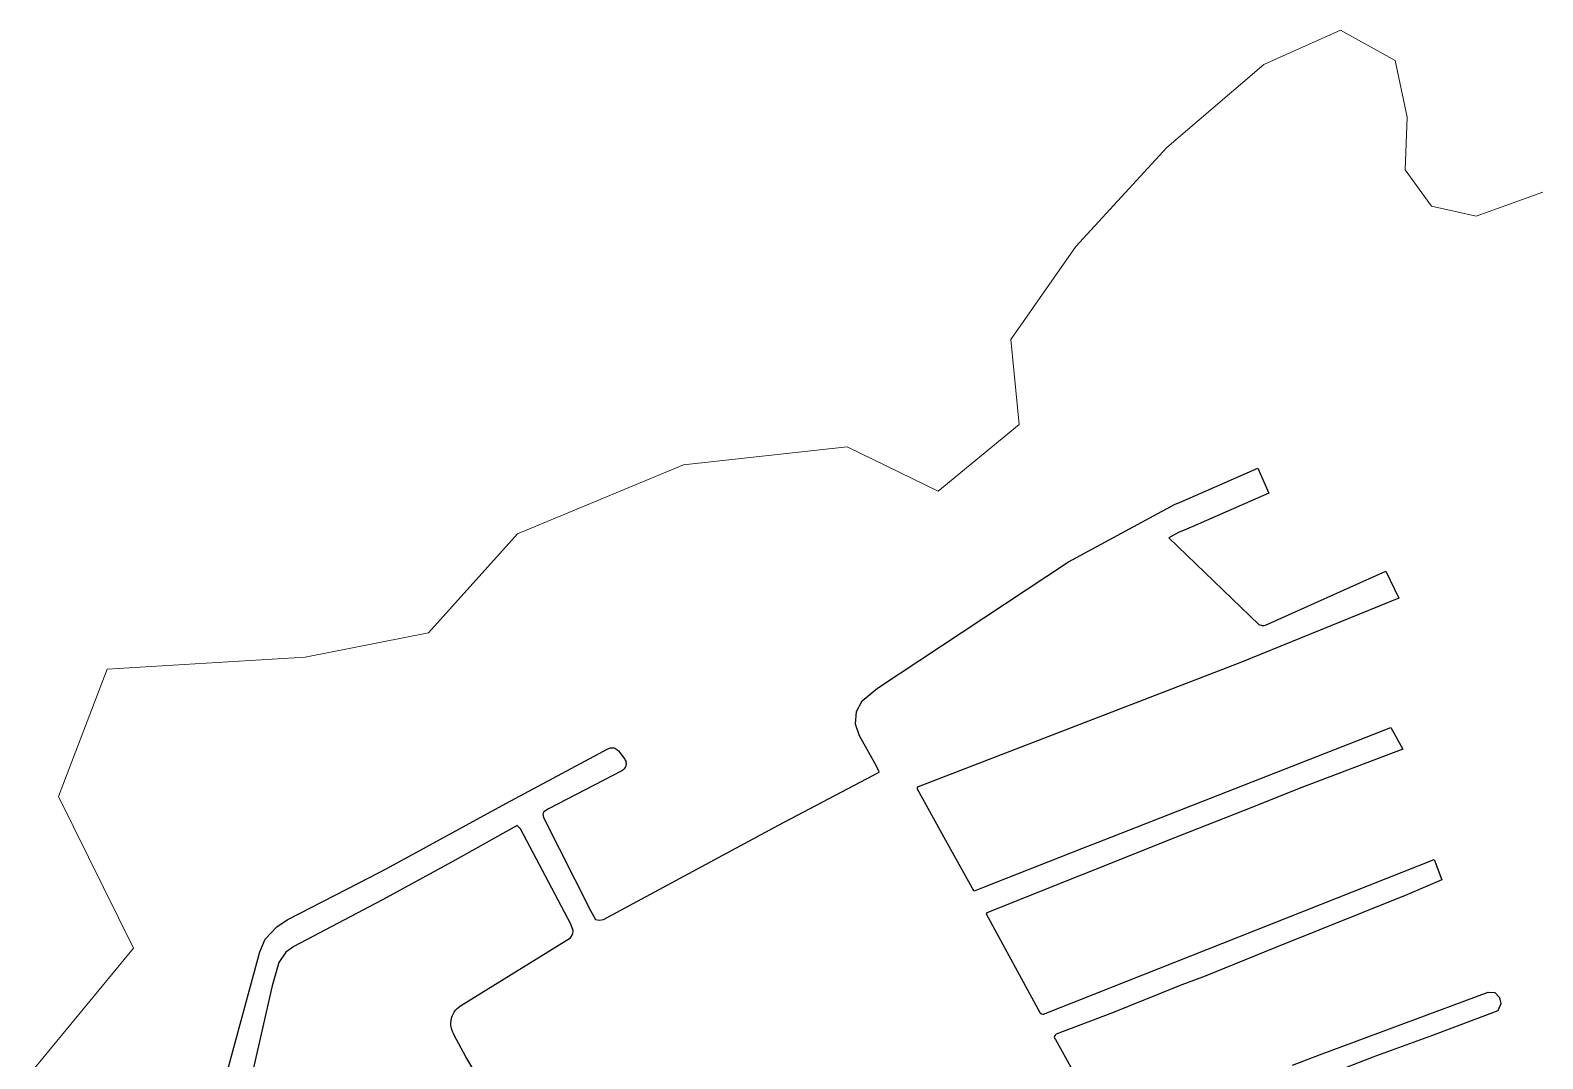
# Model space of a CAD drawing. Header units: millimetres. Extents: x 617751 to 636088, y 68402 to 77988.
# Drawn here: x 625259 to 626007, y 72392 to 72901 of the extents above; entities that cross this region are included whole.
import ezdxf

# ---------------------------------------------------------------- set-up
doc = ezdxf.new("R2010")
doc.units = ezdxf.units.MM
doc.header["$LTSCALE"] = 3
doc.header["$MEASUREMENT"] = 0
doc.layers.add('ALINHAMENTO PREDIAL', color=120, linetype='Continuous')
doc.layers.add('BAIRRO', color=30, linetype='Continuous')

msp = doc.modelspace()

# ---------------------------------------------------------------- linework, layer by layer
at = {"layer": 'ALINHAMENTO PREDIAL'}
for points in [[(625350.56, 72365.26), (625372.2, 72444.76), (625374.89, 72451.08), (625380.53, 72457.18), (625385.64, 72460.54), (625421.06, 72478.83), (625435.02, 72485.97), (625493.81, 72518.12), (625544.54, 72545.32), (625545.05, 72545.53), (625545.58, 72545.67), (625546.12, 72545.73), (625546.67, 72545.72), (625547.21, 72545.63), (625547.74, 72545.47), (625548.24, 72545.24), (625548.7, 72544.94), (625549.11, 72544.58), (625549.48, 72544.17), (625552.65, 72540.04), (625552.92, 72539.55), (625553.13, 72539.03), (625553.26, 72538.49), (625553.31, 72537.93), (625553.29, 72537.38), (625553.18, 72536.83), (625553.01, 72536.3), (625552.76, 72535.8), (625552.44, 72535.34), (625552.06, 72534.92), (625551.63, 72534.57), (625551.16, 72534.28), (625515.02, 72515.49), (625512.6, 72514.11), (625512.17, 72513.01), (625512.39, 72511.15), (625535.7, 72465.26), (625538.23, 72460.76), (625539.99, 72460.47), (625542.2, 72460.78), (625628.64, 72507.37), (625678.42, 72533.59), (625678.25, 72534.29), (625676.39, 72538.1), (625668.68, 72551.61), (625666.81, 72557.44), (625667.3, 72563.61), (625670.06, 72568.87), (625677.61, 72575.12), (625772.17, 72637.6), (625824.52, 72665.96), (625828.11, 72667.55), (625865.74, 72683.92), (625871.11, 72671.58), (625833.51, 72655.22), (625826.43, 72652.18), (625821.76, 72649.48), (625866.3, 72606.75), (625866.77, 72606.47), (625867.29, 72606.28), (625867.83, 72606.17), (625868.38, 72606.16), (625868.93, 72606.25), (625869.45, 72606.43), (625929.1, 72632.99), (625935.52, 72619.68), (625857.68, 72588.05), (625697.74, 72526.34), (625697.27, 72526.01), (625697.27, 72525.48), (625711.33, 72500.05), (625725.17, 72475.09), (625725.65, 72474.97), (625730.53, 72476.91), (625778.72, 72495.85), (625789.69, 72500.19), (625931.44, 72555.75), (625937.43, 72545.04), (625886.12, 72525.55), (625863.66, 72516.53), (625826.69, 72501.92), (625731.74, 72464.03), (625731.3, 72463.59), (625757.91, 72414.81), (625758.3, 72414.38), (625758.8, 72414.09), (625759.38, 72413.95), (625759.97, 72414), (625760.54, 72414.22), (625952.92, 72490.43), (625956.76, 72480.47), (625939.46, 72472.93), (625874.08, 72446.75), (625839.71, 72432.76), (625826.87, 72428), (625825.6, 72427.53), (625793.9, 72414.63), (625766.06, 72404), (625765.48, 72403.65), (625765.16, 72403.17), (625765.06, 72402.61), (625765.2, 72402.05), (625765.59, 72401.51), (625792.4, 72353.23)], [(625350.56, 72365.26), (625372.2, 72444.76), (625374.89, 72451.08), (625380.53, 72457.18), (625385.64, 72460.54), (625421.06, 72478.83), (625435.02, 72485.97), (625493.81, 72518.12), (625544.54, 72545.32), (625545.05, 72545.53), (625545.58, 72545.67), (625546.12, 72545.73), (625546.67, 72545.72), (625547.21, 72545.63), (625547.74, 72545.47), (625548.24, 72545.24), (625548.7, 72544.94), (625549.11, 72544.58), (625549.48, 72544.17), (625552.65, 72540.04), (625552.92, 72539.55), (625553.13, 72539.03), (625553.26, 72538.49), (625553.31, 72537.93), (625553.29, 72537.38), (625553.18, 72536.83), (625553.01, 72536.3), (625552.76, 72535.8), (625552.44, 72535.34), (625552.06, 72534.92), (625551.63, 72534.57), (625551.16, 72534.28), (625515.02, 72515.49), (625512.6, 72514.11), (625512.17, 72513.01), (625512.39, 72511.15), (625535.7, 72465.26), (625538.23, 72460.76), (625539.99, 72460.47), (625542.2, 72460.78), (625628.64, 72507.37), (625678.42, 72533.59), (625678.25, 72534.29), (625676.39, 72538.1), (625668.68, 72551.61), (625666.81, 72557.44), (625667.3, 72563.61), (625670.06, 72568.87), (625677.61, 72575.12), (625772.17, 72637.6), (625824.52, 72665.96), (625828.11, 72667.55), (625865.74, 72683.92), (625871.11, 72671.58), (625833.51, 72655.22), (625826.43, 72652.18), (625821.76, 72649.48), (625866.3, 72606.75), (625866.77, 72606.47), (625867.29, 72606.28), (625867.83, 72606.17), (625868.38, 72606.16), (625868.93, 72606.25), (625869.45, 72606.43), (625929.1, 72632.99), (625935.52, 72619.68), (625857.68, 72588.05), (625697.74, 72526.34), (625697.27, 72526.01), (625697.27, 72525.48), (625711.33, 72500.05), (625725.17, 72475.09), (625725.65, 72474.97), (625730.53, 72476.91), (625778.72, 72495.85), (625789.69, 72500.19), (625931.44, 72555.75), (625937.43, 72545.04), (625886.12, 72525.55), (625863.66, 72516.53), (625826.69, 72501.92), (625731.74, 72464.03), (625731.3, 72463.59), (625757.91, 72414.81), (625758.3, 72414.38), (625758.8, 72414.09), (625759.38, 72413.95), (625759.97, 72414), (625760.54, 72414.22), (625952.92, 72490.43), (625956.76, 72480.47), (625939.46, 72472.93), (625874.08, 72446.75), (625839.71, 72432.76), (625826.87, 72428), (625825.6, 72427.53), (625793.9, 72414.63), (625766.06, 72404), (625765.48, 72403.65), (625765.16, 72403.17), (625765.06, 72402.61), (625765.2, 72402.05), (625765.59, 72401.51), (625792.4, 72353.23)], [(625350.56, 72365.26), (625372.2, 72444.76), (625374.89, 72451.08), (625380.53, 72457.18), (625385.64, 72460.54), (625421.06, 72478.83), (625435.02, 72485.97), (625493.81, 72518.12), (625544.54, 72545.32), (625545.05, 72545.53), (625545.58, 72545.67), (625546.12, 72545.73), (625546.67, 72545.72), (625547.21, 72545.63), (625547.74, 72545.47), (625548.24, 72545.24), (625548.7, 72544.94), (625549.11, 72544.58), (625549.48, 72544.17), (625552.65, 72540.04), (625552.92, 72539.55), (625553.13, 72539.03), (625553.26, 72538.49), (625553.31, 72537.93), (625553.29, 72537.38), (625553.18, 72536.83), (625553.01, 72536.3), (625552.76, 72535.8), (625552.44, 72535.34), (625552.06, 72534.92), (625551.63, 72534.57), (625551.16, 72534.28), (625515.02, 72515.49), (625512.6, 72514.11), (625512.17, 72513.01), (625512.39, 72511.15), (625535.7, 72465.26), (625538.23, 72460.76), (625539.99, 72460.47), (625542.2, 72460.78), (625628.64, 72507.37), (625678.42, 72533.59), (625678.25, 72534.29), (625676.39, 72538.1), (625668.68, 72551.61), (625666.81, 72557.44), (625667.3, 72563.61), (625670.06, 72568.87), (625677.61, 72575.12), (625772.17, 72637.6), (625824.52, 72665.96), (625828.11, 72667.55), (625865.74, 72683.92), (625871.11, 72671.58), (625833.51, 72655.22), (625826.43, 72652.18), (625821.76, 72649.48), (625866.3, 72606.75), (625866.77, 72606.47), (625867.29, 72606.28), (625867.83, 72606.17), (625868.38, 72606.16), (625868.93, 72606.25), (625869.45, 72606.43), (625929.1, 72632.99), (625935.52, 72619.68), (625857.68, 72588.05), (625697.74, 72526.34), (625697.27, 72526.01), (625697.27, 72525.48), (625711.33, 72500.05), (625725.17, 72475.09), (625725.65, 72474.97), (625730.53, 72476.91), (625778.72, 72495.85), (625789.69, 72500.19), (625931.44, 72555.75), (625937.43, 72545.04), (625886.12, 72525.55), (625863.66, 72516.53), (625826.69, 72501.92), (625731.74, 72464.03), (625731.3, 72463.59), (625757.91, 72414.81), (625758.3, 72414.38), (625758.8, 72414.09), (625759.38, 72413.95), (625759.97, 72414), (625760.54, 72414.22), (625952.92, 72490.43), (625956.76, 72480.47), (625939.46, 72472.93), (625874.08, 72446.75), (625839.71, 72432.76), (625826.87, 72428), (625825.6, 72427.53), (625793.9, 72414.63), (625766.06, 72404), (625765.48, 72403.65), (625765.16, 72403.17), (625765.06, 72402.61), (625765.2, 72402.05), (625765.59, 72401.51), (625792.4, 72353.23)], [(625350.56, 72365.26), (625372.2, 72444.76), (625374.89, 72451.08), (625380.53, 72457.18), (625385.64, 72460.54), (625421.06, 72478.83), (625435.02, 72485.97), (625493.81, 72518.12), (625544.54, 72545.32), (625545.05, 72545.53), (625545.58, 72545.67), (625546.12, 72545.73), (625546.67, 72545.72), (625547.21, 72545.63), (625547.74, 72545.47), (625548.24, 72545.24), (625548.7, 72544.94), (625549.11, 72544.58), (625549.48, 72544.17), (625552.65, 72540.04), (625552.92, 72539.55), (625553.13, 72539.03), (625553.26, 72538.49), (625553.31, 72537.93), (625553.29, 72537.38), (625553.18, 72536.83), (625553.01, 72536.3), (625552.76, 72535.8), (625552.44, 72535.34), (625552.06, 72534.92), (625551.63, 72534.57), (625551.16, 72534.28), (625515.02, 72515.49), (625512.6, 72514.11), (625512.17, 72513.01), (625512.39, 72511.15), (625535.7, 72465.26), (625538.23, 72460.76), (625539.99, 72460.47), (625542.2, 72460.78), (625628.64, 72507.37), (625678.42, 72533.59), (625678.25, 72534.29), (625676.39, 72538.1), (625668.68, 72551.61), (625666.81, 72557.44), (625667.3, 72563.61), (625670.06, 72568.87), (625677.61, 72575.12), (625772.17, 72637.6), (625824.52, 72665.96), (625828.11, 72667.55), (625865.74, 72683.92), (625871.11, 72671.58), (625833.51, 72655.22), (625826.43, 72652.18), (625821.76, 72649.48), (625866.3, 72606.75), (625866.77, 72606.47), (625867.29, 72606.28), (625867.83, 72606.17), (625868.38, 72606.16), (625868.93, 72606.25), (625869.45, 72606.43), (625929.1, 72632.99), (625935.52, 72619.68), (625857.68, 72588.05), (625697.74, 72526.34), (625697.27, 72526.01), (625697.27, 72525.48), (625711.33, 72500.05), (625725.17, 72475.09), (625725.65, 72474.97), (625730.53, 72476.91), (625778.72, 72495.85), (625789.69, 72500.19), (625931.44, 72555.75), (625937.43, 72545.04), (625886.12, 72525.55), (625863.66, 72516.53), (625826.69, 72501.92), (625731.74, 72464.03), (625731.3, 72463.59), (625757.91, 72414.81), (625758.3, 72414.38), (625758.8, 72414.09), (625759.38, 72413.95), (625759.97, 72414), (625760.54, 72414.22), (625952.92, 72490.43), (625956.76, 72480.47), (625939.46, 72472.93), (625874.08, 72446.75), (625839.71, 72432.76), (625826.87, 72428), (625825.6, 72427.53), (625793.9, 72414.63), (625766.06, 72404), (625765.48, 72403.65), (625765.16, 72403.17), (625765.06, 72402.61), (625765.2, 72402.05), (625765.59, 72401.51), (625792.4, 72353.23)], [(625350.56, 72365.26), (625372.2, 72444.76), (625374.89, 72451.08), (625380.53, 72457.18), (625385.64, 72460.54), (625421.06, 72478.83), (625435.02, 72485.97), (625493.81, 72518.12), (625544.54, 72545.32), (625545.05, 72545.53), (625545.58, 72545.67), (625546.12, 72545.73), (625546.67, 72545.72), (625547.21, 72545.63), (625547.74, 72545.47), (625548.24, 72545.24), (625548.7, 72544.94), (625549.11, 72544.58), (625549.48, 72544.17), (625552.65, 72540.04), (625552.92, 72539.55), (625553.13, 72539.03), (625553.26, 72538.49), (625553.31, 72537.93), (625553.29, 72537.38), (625553.18, 72536.83), (625553.01, 72536.3), (625552.76, 72535.8), (625552.44, 72535.34), (625552.06, 72534.92), (625551.63, 72534.57), (625551.16, 72534.28), (625515.02, 72515.49), (625512.6, 72514.11), (625512.17, 72513.01), (625512.39, 72511.15), (625535.7, 72465.26), (625538.23, 72460.76), (625539.99, 72460.47), (625542.2, 72460.78), (625628.64, 72507.37), (625678.42, 72533.59), (625678.25, 72534.29), (625676.39, 72538.1), (625668.68, 72551.61), (625666.81, 72557.44), (625667.3, 72563.61), (625670.06, 72568.87), (625677.61, 72575.12), (625772.17, 72637.6), (625824.52, 72665.96), (625828.11, 72667.55), (625865.74, 72683.92), (625871.11, 72671.58), (625833.51, 72655.22), (625826.43, 72652.18), (625821.76, 72649.48), (625866.3, 72606.75), (625866.77, 72606.47), (625867.29, 72606.28), (625867.83, 72606.17), (625868.38, 72606.16), (625868.93, 72606.25), (625869.45, 72606.43), (625929.1, 72632.99), (625935.52, 72619.68), (625857.68, 72588.05), (625697.74, 72526.34), (625697.27, 72526.01), (625697.27, 72525.48), (625711.33, 72500.05), (625725.17, 72475.09), (625725.65, 72474.97), (625730.53, 72476.91), (625778.72, 72495.85), (625789.69, 72500.19), (625931.44, 72555.75), (625937.43, 72545.04), (625886.12, 72525.55), (625863.66, 72516.53), (625826.69, 72501.92), (625731.74, 72464.03), (625731.3, 72463.59), (625757.91, 72414.81), (625758.3, 72414.38), (625758.8, 72414.09), (625759.38, 72413.95), (625759.97, 72414), (625760.54, 72414.22), (625952.92, 72490.43), (625956.76, 72480.47), (625939.46, 72472.93), (625874.08, 72446.75), (625839.71, 72432.76), (625826.87, 72428), (625825.6, 72427.53), (625793.9, 72414.63), (625766.06, 72404), (625765.48, 72403.65), (625765.16, 72403.17), (625765.06, 72402.61), (625765.2, 72402.05), (625765.59, 72401.51), (625792.4, 72353.23)], [(625350.56, 72365.26), (625372.2, 72444.76), (625374.89, 72451.08), (625380.53, 72457.18), (625385.64, 72460.54), (625421.06, 72478.83), (625435.02, 72485.97), (625493.81, 72518.12), (625544.54, 72545.32), (625545.05, 72545.53), (625545.58, 72545.67), (625546.12, 72545.73), (625546.67, 72545.72), (625547.21, 72545.63), (625547.74, 72545.47), (625548.24, 72545.24), (625548.7, 72544.94), (625549.11, 72544.58), (625549.48, 72544.17), (625552.65, 72540.04), (625552.92, 72539.55), (625553.13, 72539.03), (625553.26, 72538.49), (625553.31, 72537.93), (625553.29, 72537.38), (625553.18, 72536.83), (625553.01, 72536.3), (625552.76, 72535.8), (625552.44, 72535.34), (625552.06, 72534.92), (625551.63, 72534.57), (625551.16, 72534.28), (625515.02, 72515.49), (625512.6, 72514.11), (625512.17, 72513.01), (625512.39, 72511.15), (625535.7, 72465.26), (625538.23, 72460.76), (625539.99, 72460.47), (625542.2, 72460.78), (625628.64, 72507.37), (625678.42, 72533.59), (625678.25, 72534.29), (625676.39, 72538.1), (625668.68, 72551.61), (625666.81, 72557.44), (625667.3, 72563.61), (625670.06, 72568.87), (625677.61, 72575.12), (625772.17, 72637.6), (625824.52, 72665.96), (625828.11, 72667.55), (625865.74, 72683.92), (625871.11, 72671.58), (625833.51, 72655.22), (625826.43, 72652.18), (625821.76, 72649.48), (625866.3, 72606.75), (625866.77, 72606.47), (625867.29, 72606.28), (625867.83, 72606.17), (625868.38, 72606.16), (625868.93, 72606.25), (625869.45, 72606.43), (625929.1, 72632.99), (625935.52, 72619.68), (625857.68, 72588.05), (625697.74, 72526.34), (625697.27, 72526.01), (625697.27, 72525.48), (625711.33, 72500.05), (625725.17, 72475.09), (625725.65, 72474.97), (625730.53, 72476.91), (625778.72, 72495.85), (625789.69, 72500.19), (625931.44, 72555.75), (625937.43, 72545.04), (625886.12, 72525.55), (625863.66, 72516.53), (625826.69, 72501.92), (625731.74, 72464.03), (625731.3, 72463.59), (625757.91, 72414.81), (625758.3, 72414.38), (625758.8, 72414.09), (625759.38, 72413.95), (625759.97, 72414), (625760.54, 72414.22), (625952.92, 72490.43), (625956.76, 72480.47), (625939.46, 72472.93), (625874.08, 72446.75), (625839.71, 72432.76), (625826.87, 72428), (625825.6, 72427.53), (625793.9, 72414.63), (625766.06, 72404), (625765.48, 72403.65), (625765.16, 72403.17), (625765.06, 72402.61), (625765.2, 72402.05), (625765.59, 72401.51), (625792.4, 72353.23)], [(625350.56, 72365.26), (625372.2, 72444.76), (625374.89, 72451.08), (625380.53, 72457.18), (625385.64, 72460.54), (625421.06, 72478.83), (625435.02, 72485.97), (625493.81, 72518.12), (625544.54, 72545.32), (625545.05, 72545.53), (625545.58, 72545.67), (625546.12, 72545.73), (625546.67, 72545.72), (625547.21, 72545.63), (625547.74, 72545.47), (625548.24, 72545.24), (625548.7, 72544.94), (625549.11, 72544.58), (625549.48, 72544.17), (625552.65, 72540.04), (625552.92, 72539.55), (625553.13, 72539.03), (625553.26, 72538.49), (625553.31, 72537.93), (625553.29, 72537.38), (625553.18, 72536.83), (625553.01, 72536.3), (625552.76, 72535.8), (625552.44, 72535.34), (625552.06, 72534.92), (625551.63, 72534.57), (625551.16, 72534.28), (625515.02, 72515.49), (625512.6, 72514.11), (625512.17, 72513.01), (625512.39, 72511.15), (625535.7, 72465.26), (625538.23, 72460.76), (625539.99, 72460.47), (625542.2, 72460.78), (625628.64, 72507.37), (625678.42, 72533.59), (625678.25, 72534.29), (625676.39, 72538.1), (625668.68, 72551.61), (625666.81, 72557.44), (625667.3, 72563.61), (625670.06, 72568.87), (625677.61, 72575.12), (625772.17, 72637.6), (625824.52, 72665.96), (625828.11, 72667.55), (625865.74, 72683.92), (625871.11, 72671.58), (625833.51, 72655.22), (625826.43, 72652.18), (625821.76, 72649.48), (625866.3, 72606.75), (625866.77, 72606.47), (625867.29, 72606.28), (625867.83, 72606.17), (625868.38, 72606.16), (625868.93, 72606.25), (625869.45, 72606.43), (625929.1, 72632.99), (625935.52, 72619.68), (625857.68, 72588.05), (625697.74, 72526.34), (625697.27, 72526.01), (625697.27, 72525.48), (625711.33, 72500.05), (625725.17, 72475.09), (625725.65, 72474.97), (625730.53, 72476.91), (625778.72, 72495.85), (625789.69, 72500.19), (625931.44, 72555.75), (625937.43, 72545.04), (625886.12, 72525.55), (625863.66, 72516.53), (625826.69, 72501.92), (625731.74, 72464.03), (625731.3, 72463.59), (625757.91, 72414.81), (625758.3, 72414.38), (625758.8, 72414.09), (625759.38, 72413.95), (625759.97, 72414), (625760.54, 72414.22), (625952.92, 72490.43), (625956.76, 72480.47), (625939.46, 72472.93), (625874.08, 72446.75), (625839.71, 72432.76), (625826.87, 72428), (625825.6, 72427.53), (625793.9, 72414.63), (625766.06, 72404), (625765.48, 72403.65), (625765.16, 72403.17), (625765.06, 72402.61), (625765.2, 72402.05), (625765.59, 72401.51), (625792.4, 72353.23)], [(625350.56, 72365.26), (625372.2, 72444.76), (625374.89, 72451.08), (625380.53, 72457.18), (625385.64, 72460.54), (625421.06, 72478.83), (625435.02, 72485.97), (625493.81, 72518.12), (625544.54, 72545.32), (625545.05, 72545.53), (625545.58, 72545.67), (625546.12, 72545.73), (625546.67, 72545.72), (625547.21, 72545.63), (625547.74, 72545.47), (625548.24, 72545.24), (625548.7, 72544.94), (625549.11, 72544.58), (625549.48, 72544.17), (625552.65, 72540.04), (625552.92, 72539.55), (625553.13, 72539.03), (625553.26, 72538.49), (625553.31, 72537.93), (625553.29, 72537.38), (625553.18, 72536.83), (625553.01, 72536.3), (625552.76, 72535.8), (625552.44, 72535.34), (625552.06, 72534.92), (625551.63, 72534.57), (625551.16, 72534.28), (625515.02, 72515.49), (625512.6, 72514.11), (625512.17, 72513.01), (625512.39, 72511.15), (625535.7, 72465.26), (625538.23, 72460.76), (625539.99, 72460.47), (625542.2, 72460.78), (625628.64, 72507.37), (625678.42, 72533.59), (625678.25, 72534.29), (625676.39, 72538.1), (625668.68, 72551.61), (625666.81, 72557.44), (625667.3, 72563.61), (625670.06, 72568.87), (625677.61, 72575.12), (625772.17, 72637.6), (625824.52, 72665.96), (625828.11, 72667.55), (625865.74, 72683.92), (625871.11, 72671.58), (625833.51, 72655.22), (625826.43, 72652.18), (625821.76, 72649.48), (625866.3, 72606.75), (625866.77, 72606.47), (625867.29, 72606.28), (625867.83, 72606.17), (625868.38, 72606.16), (625868.93, 72606.25), (625869.45, 72606.43), (625929.1, 72632.99), (625935.52, 72619.68), (625857.68, 72588.05), (625697.74, 72526.34), (625697.27, 72526.01), (625697.27, 72525.48), (625711.33, 72500.05), (625725.17, 72475.09), (625725.65, 72474.97), (625730.53, 72476.91), (625778.72, 72495.85), (625789.69, 72500.19), (625931.44, 72555.75), (625937.43, 72545.04), (625886.12, 72525.55), (625863.66, 72516.53), (625826.69, 72501.92), (625731.74, 72464.03), (625731.3, 72463.59), (625757.91, 72414.81), (625758.3, 72414.38), (625758.8, 72414.09), (625759.38, 72413.95), (625759.97, 72414), (625760.54, 72414.22), (625952.92, 72490.43), (625956.76, 72480.47), (625939.46, 72472.93), (625874.08, 72446.75), (625839.71, 72432.76), (625826.87, 72428), (625825.6, 72427.53), (625793.9, 72414.63), (625766.06, 72404), (625765.48, 72403.65), (625765.16, 72403.17), (625765.06, 72402.61), (625765.2, 72402.05), (625765.59, 72401.51), (625792.4, 72353.23)], [(625497.29, 72353.91), (625474.02, 72392.92), (625468.34, 72403.56), (625467.88, 72404.34), (625467.42, 72405.35), (625467.06, 72406.39), (625466.81, 72407.49), (625466.69, 72408.61), (625466.67, 72409.71), (625466.77, 72410.83), (625466.99, 72411.93), (625467.33, 72413.01), (625467.77, 72414.02), (625468.31, 72414.99), (625468.97, 72415.91), (625469.71, 72416.75), (625470.53, 72417.5), (625471.41, 72418.16), (625472.77, 72418.93), (625525.8, 72451.77), (625526.94, 72453.65), (625527.14, 72455.3), (625525.91, 72458.41), (625501.1, 72505.55), (625499.49, 72507.25), (625467.29, 72489.33), (625432.55, 72470.33), (625388.94, 72447.4), (625384.97, 72444.7), (625381.54, 72439.58), (625378.24, 72427.97), (625368.48, 72385.32)], [(625497.29, 72353.91), (625474.02, 72392.92), (625468.34, 72403.56), (625467.88, 72404.34), (625467.42, 72405.35), (625467.06, 72406.39), (625466.81, 72407.49), (625466.69, 72408.61), (625466.67, 72409.71), (625466.77, 72410.83), (625466.99, 72411.93), (625467.33, 72413.01), (625467.77, 72414.02), (625468.31, 72414.99), (625468.97, 72415.91), (625469.71, 72416.75), (625470.53, 72417.5), (625471.41, 72418.16), (625472.77, 72418.93), (625525.8, 72451.77), (625526.94, 72453.65), (625527.14, 72455.3), (625525.91, 72458.41), (625501.1, 72505.55), (625499.49, 72507.25), (625467.29, 72489.33), (625432.55, 72470.33), (625388.94, 72447.4), (625384.97, 72444.7), (625381.54, 72439.58), (625378.24, 72427.97), (625368.48, 72385.32)], [(625497.29, 72353.91), (625474.02, 72392.92), (625468.34, 72403.56), (625467.88, 72404.34), (625467.42, 72405.35), (625467.06, 72406.39), (625466.81, 72407.49), (625466.69, 72408.61), (625466.67, 72409.71), (625466.77, 72410.83), (625466.99, 72411.93), (625467.33, 72413.01), (625467.77, 72414.02), (625468.31, 72414.99), (625468.97, 72415.91), (625469.71, 72416.75), (625470.53, 72417.5), (625471.41, 72418.16), (625472.77, 72418.93), (625525.8, 72451.77), (625526.94, 72453.65), (625527.14, 72455.3), (625525.91, 72458.41), (625501.1, 72505.55), (625499.49, 72507.25), (625467.29, 72489.33), (625432.55, 72470.33), (625388.94, 72447.4), (625384.97, 72444.7), (625381.54, 72439.58), (625378.24, 72427.97), (625368.48, 72385.32)], [(625497.29, 72353.91), (625474.02, 72392.92), (625468.34, 72403.56), (625467.88, 72404.34), (625467.42, 72405.35), (625467.06, 72406.39), (625466.81, 72407.49), (625466.69, 72408.61), (625466.67, 72409.71), (625466.77, 72410.83), (625466.99, 72411.93), (625467.33, 72413.01), (625467.77, 72414.02), (625468.31, 72414.99), (625468.97, 72415.91), (625469.71, 72416.75), (625470.53, 72417.5), (625471.41, 72418.16), (625472.77, 72418.93), (625525.8, 72451.77), (625526.94, 72453.65), (625527.14, 72455.3), (625525.91, 72458.41), (625501.1, 72505.55), (625499.49, 72507.25), (625467.29, 72489.33), (625432.55, 72470.33), (625388.94, 72447.4), (625384.97, 72444.7), (625381.54, 72439.58), (625378.24, 72427.97), (625368.48, 72385.32)], [(625497.29, 72353.91), (625474.02, 72392.92), (625468.34, 72403.56), (625467.88, 72404.34), (625467.42, 72405.35), (625467.06, 72406.39), (625466.81, 72407.49), (625466.69, 72408.61), (625466.67, 72409.71), (625466.77, 72410.83), (625466.99, 72411.93), (625467.33, 72413.01), (625467.77, 72414.02), (625468.31, 72414.99), (625468.97, 72415.91), (625469.71, 72416.75), (625470.53, 72417.5), (625471.41, 72418.16), (625472.77, 72418.93), (625525.8, 72451.77), (625526.94, 72453.65), (625527.14, 72455.3), (625525.91, 72458.41), (625501.1, 72505.55), (625499.49, 72507.25), (625467.29, 72489.33), (625432.55, 72470.33), (625388.94, 72447.4), (625384.97, 72444.7), (625381.54, 72439.58), (625378.24, 72427.97), (625368.48, 72385.32)], [(625497.29, 72353.91), (625474.02, 72392.92), (625468.34, 72403.56), (625467.88, 72404.34), (625467.42, 72405.35), (625467.06, 72406.39), (625466.81, 72407.49), (625466.69, 72408.61), (625466.67, 72409.71), (625466.77, 72410.83), (625466.99, 72411.93), (625467.33, 72413.01), (625467.77, 72414.02), (625468.31, 72414.99), (625468.97, 72415.91), (625469.71, 72416.75), (625470.53, 72417.5), (625471.41, 72418.16), (625472.77, 72418.93), (625525.8, 72451.77), (625526.94, 72453.65), (625527.14, 72455.3), (625525.91, 72458.41), (625501.1, 72505.55), (625499.49, 72507.25), (625467.29, 72489.33), (625432.55, 72470.33), (625388.94, 72447.4), (625384.97, 72444.7), (625381.54, 72439.58), (625378.24, 72427.97), (625368.48, 72385.32)], [(625497.29, 72353.91), (625474.02, 72392.92), (625468.34, 72403.56), (625467.88, 72404.34), (625467.42, 72405.35), (625467.06, 72406.39), (625466.81, 72407.49), (625466.69, 72408.61), (625466.67, 72409.71), (625466.77, 72410.83), (625466.99, 72411.93), (625467.33, 72413.01), (625467.77, 72414.02), (625468.31, 72414.99), (625468.97, 72415.91), (625469.71, 72416.75), (625470.53, 72417.5), (625471.41, 72418.16), (625472.77, 72418.93), (625525.8, 72451.77), (625526.94, 72453.65), (625527.14, 72455.3), (625525.91, 72458.41), (625501.1, 72505.55), (625499.49, 72507.25), (625467.29, 72489.33), (625432.55, 72470.33), (625388.94, 72447.4), (625384.97, 72444.7), (625381.54, 72439.58), (625378.24, 72427.97), (625368.48, 72385.32)], [(625497.29, 72353.91), (625474.02, 72392.92), (625468.34, 72403.56), (625467.88, 72404.34), (625467.42, 72405.35), (625467.06, 72406.39), (625466.81, 72407.49), (625466.69, 72408.61), (625466.67, 72409.71), (625466.77, 72410.83), (625466.99, 72411.93), (625467.33, 72413.01), (625467.77, 72414.02), (625468.31, 72414.99), (625468.97, 72415.91), (625469.71, 72416.75), (625470.53, 72417.5), (625471.41, 72418.16), (625472.77, 72418.93), (625525.8, 72451.77), (625526.94, 72453.65), (625527.14, 72455.3), (625525.91, 72458.41), (625501.1, 72505.55), (625499.49, 72507.25), (625467.29, 72489.33), (625432.55, 72470.33), (625388.94, 72447.4), (625384.97, 72444.7), (625381.54, 72439.58), (625378.24, 72427.97), (625368.48, 72385.32)], [(625882.94, 72388.8), (625896.24, 72393.8), (625979.65, 72424.82), (625982.92, 72424.67), (625985.16, 72422.25), (625985.94, 72419.16), (625984.42, 72415.63), (625951.6, 72403.25), (625922.66, 72392.75), (625871.55, 72372.8)], [(625882.94, 72388.8), (625896.24, 72393.8), (625979.65, 72424.82), (625982.92, 72424.67), (625985.16, 72422.25), (625985.94, 72419.16), (625984.42, 72415.63), (625951.6, 72403.25), (625922.66, 72392.75), (625871.55, 72372.8)], [(625882.94, 72388.8), (625896.24, 72393.8), (625979.65, 72424.82), (625982.92, 72424.67), (625985.16, 72422.25), (625985.94, 72419.16), (625984.42, 72415.63), (625951.6, 72403.25), (625922.66, 72392.75), (625871.55, 72372.8)], [(625882.94, 72388.8), (625896.24, 72393.8), (625979.65, 72424.82), (625982.92, 72424.67), (625985.16, 72422.25), (625985.94, 72419.16), (625984.42, 72415.63), (625951.6, 72403.25), (625922.66, 72392.75), (625871.55, 72372.8)], [(625882.94, 72388.8), (625896.24, 72393.8), (625979.65, 72424.82), (625982.92, 72424.67), (625985.16, 72422.25), (625985.94, 72419.16), (625984.42, 72415.63), (625951.6, 72403.25), (625922.66, 72392.75), (625871.55, 72372.8)], [(625882.94, 72388.8), (625896.24, 72393.8), (625979.65, 72424.82), (625982.92, 72424.67), (625985.16, 72422.25), (625985.94, 72419.16), (625984.42, 72415.63), (625951.6, 72403.25), (625922.66, 72392.75), (625871.55, 72372.8)], [(625882.94, 72388.8), (625896.24, 72393.8), (625979.65, 72424.82), (625982.92, 72424.67), (625985.16, 72422.25), (625985.94, 72419.16), (625984.42, 72415.63), (625951.6, 72403.25), (625922.66, 72392.75), (625871.55, 72372.8)], [(625882.94, 72388.8), (625896.24, 72393.8), (625979.65, 72424.82), (625982.92, 72424.67), (625985.16, 72422.25), (625985.94, 72419.16), (625984.42, 72415.63), (625951.6, 72403.25), (625922.66, 72392.75), (625871.55, 72372.8)]]:
    msp.add_lwpolyline(points, dxfattribs=at)
at = {"layer": 'BAIRRO', "lineweight": 20}
for points in [[(626006.65, 72820.57), (625973.65, 72808.57), (625951.65, 72813.57), (625938.65, 72831.57), (625939.65, 72857.57), (625933.65, 72885.57), (625906.65, 72900.57), (625868.65, 72883.57), (625820.65, 72842.57), (625775.65, 72793.57), (625743.65, 72747.57), (625747.65, 72705.57), (625707.65, 72672.57), (625662.65, 72694.57), (625581.65, 72685.57), (625499.65, 72651.57), (625455.65, 72602.57), (625394.65, 72590.57), (625296.65, 72584.57), (625272.65, 72521.57), (625309.65, 72446.57), (625258.65, 72384.57)], [(625258.65, 72384.57), (625309.65, 72446.57), (625272.65, 72521.57), (625296.65, 72584.57), (625394.65, 72590.57), (625455.65, 72602.57), (625499.65, 72651.57), (625581.65, 72685.57), (625662.65, 72694.57), (625707.65, 72672.57), (625747.65, 72705.57), (625743.65, 72747.57), (625775.65, 72793.57), (625820.65, 72842.57), (625868.65, 72883.57), (625906.65, 72900.57), (625933.65, 72885.57), (625939.65, 72857.57), (625938.65, 72831.57), (625951.65, 72813.57), (625973.65, 72808.57), (626006.65, 72820.57)]]:
    msp.add_lwpolyline(points, dxfattribs=at)

doc.saveas('drawing.dxf')
